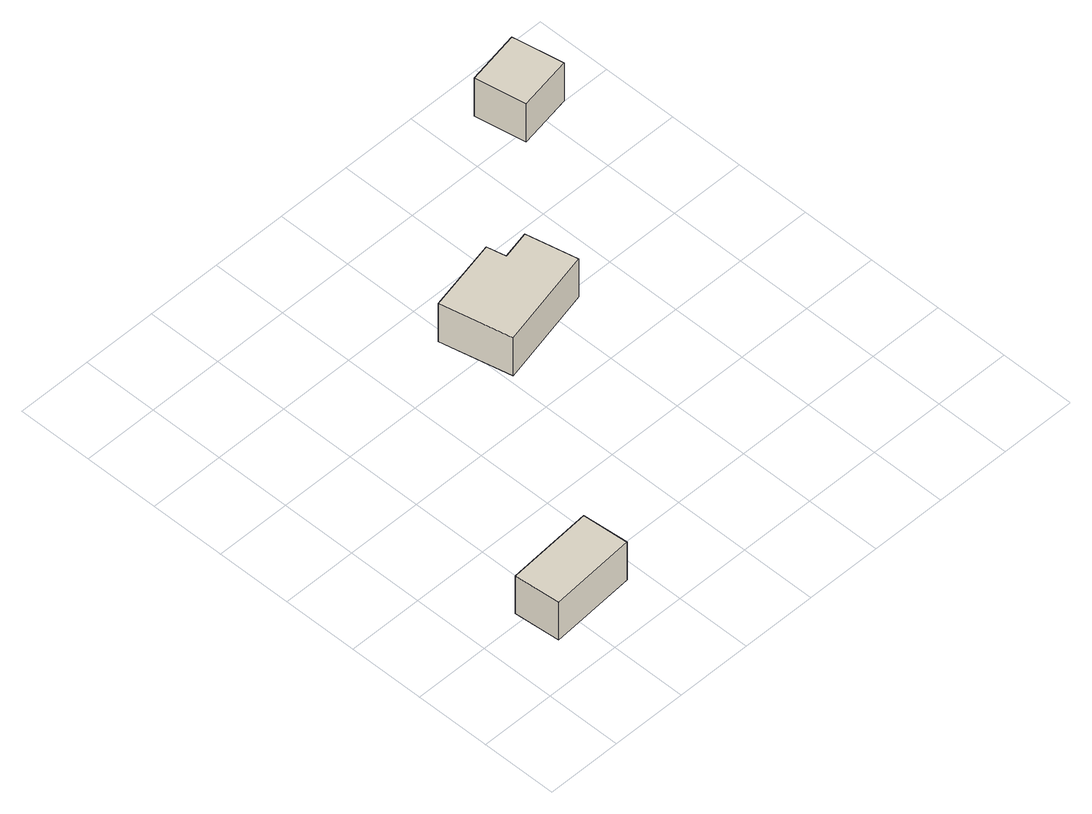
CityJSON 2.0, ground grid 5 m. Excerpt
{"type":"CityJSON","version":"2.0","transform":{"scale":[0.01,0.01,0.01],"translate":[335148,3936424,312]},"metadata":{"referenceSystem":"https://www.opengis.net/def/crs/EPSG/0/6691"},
"CityObjects":{
"building1":{"type":"Building","attributes":{"BuildingIDAttribute.prefecture":"14","BuildingIDAttribute.city":"14151","BuildingDetailAttribute.surveyYear":2015},"geometry":[{"type":"Solid","lod":"1","boundaries":[[[[0,1,2,3]],[[2,4,5,3]],[[1,6,4,2]],[[0,7,6,1]],[[3,5,7,0]],[[4,6,7,5]]]]}]},
"building2":{"type":"Building","attributes":{"measuredHeight":3.6,"BuildingIDAttribute.prefecture":"14","BuildingIDAttribute.city":"14151","BuildingDetailAttribute.surveyYear":2015},"geometry":[{"type":"Solid","lod":"1","boundaries":[[[[8,9,10,11,12,13]],[[12,14,15,13]],[[11,16,14,12]],[[10,17,16,11]],[[9,18,17,10]],[[8,19,18,9]],[[13,15,19,8]],[[14,16,17,18,19,15]]]]}]},
"building3":{"type":"Building","attributes":{"measuredHeight":3.3,"BuildingIDAttribute.prefecture":"14","BuildingIDAttribute.city":"14151","BuildingDetailAttribute.surveyYear":2015},"geometry":[{"type":"Solid","lod":"1","boundaries":[[[[20,21,22,23]],[[22,24,25,23]],[[21,26,24,22]],[[20,27,26,21]],[[23,25,27,20]],[[24,26,27,25]]]]}]}
},
"vertices":[
[121,55,347],[97,358,347],[672,404,347],[695,100,347],[672,404,647],[695,100,647],[97,358,647],[121,55,647],
[1450,1697,174],[1346,2163,174],[1825,2269,174],[1853,2144,174],[2038,2186,174],[2111,1851,174],[2038,2186,477],[2111,1851,477],[1853,2144,477],[1825,2269,477],[1346,2163,477],[1450,1697,477],
[3114,3337,35],[3175,3003,35],[2816,2937,35],[2755,3271,35],[2816,2937,338],[2755,3271,338],[3175,3003,338],[3114,3337,338]
]}
